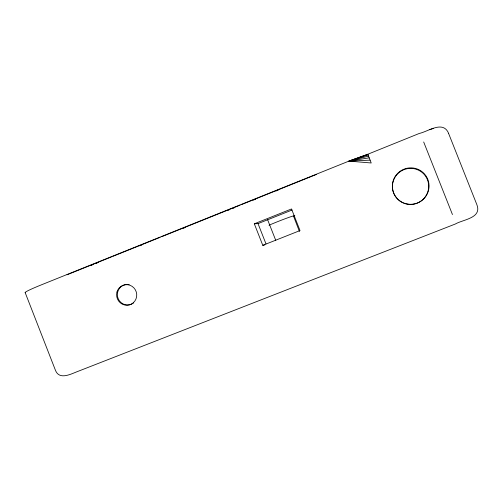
<?xml version="1.0" encoding="UTF-8"?>
<svg xmlns="http://www.w3.org/2000/svg" width="503" height="503" viewBox="0 0 503 503"><rect width="100%" height="100%" fill="white"/><g stroke="black" fill="none" stroke-linecap="round" stroke-linejoin="round"><path stroke-width="0.75" d="M299.43 231.443L293.463 215.982A15.43 0.578 -21.5 0 0 283.944 219.201A15.43 0.578 -21.5 0 0 269.017 225.225M25.59 292.74A26.904 1.622 -20.7 0 1 41.422 284.83L348.931 161.111L367.806 154.245L419.364 133.421C428.393 131.484 443.181 120.041 448.651 133.458M67.037 274.783L111.402 256.932M112.854 256.348L160.13 237.328M161.589 236.743L240.138 205.142M241.591 204.558L316.506 174.415M90.836 265.477L93.024 264.597M95.941 263.427L98.129 262.547M139.677 245.829L141.865 244.948M183.413 228.236L185.601 227.356M227.149 210.644L229.337 209.764M232.254 208.588L234.436 207.708M253.393 200.087L255.574 199.207M275.984 190.995L278.172 190.115M254.317 223.81L291.507 208.952L300.021 230.563L262.786 245.332L254.317 223.81L258.02 223.621L292.073 210.021M293.394 216.127L294.846 215.548M367.825 154.32L348.931 161.111L371.22 162.978L367.806 154.245M433.567 128.366L429.769 129.636M368.064 154.943L348.931 161.111L370.101 160.136M368.517 156.119L348.931 161.111L369.202 157.854M262.786 245.332L264.874 244.886M448.682 133.66L476.8 204.495C482.308 218.145 463.188 219.427 455.29 224.03L79.065 370.931C71.709 373.528 59.222 381.06 55.255 369.806L25.15 292.564M423.683 141.984L452.455 214.561M267.495 219.409L275.763 240.396M258.02 223.621L265.986 243.861M403.274 202.986A18.171 18.014 -23.4 0 1 399.615 172.089A18.171 18.014 -23.4 0 1 428.531 183.865A18.171 18.014 -23.4 0 1 403.89 203.243M133.597 302.894A10.28 10.035 74.6 0 1 117.652 297.053A10.28 10.035 74.6 0 1 129.227 284.654M407.983 204.136A18.372 18.209 -23.5 0 0 427.783 179.307A18.372 18.209 -23.5 0 0 396.364 174.811A18.372 18.209 -23.5 0 0 407.983 204.136M116.973 292.017A10.311 10.06 74.6 0 0 129.145 304.95A10.311 10.06 74.6 0 0 133.892 287.861A10.311 10.06 74.6 0 0 116.973 292.017"/></g></svg>
